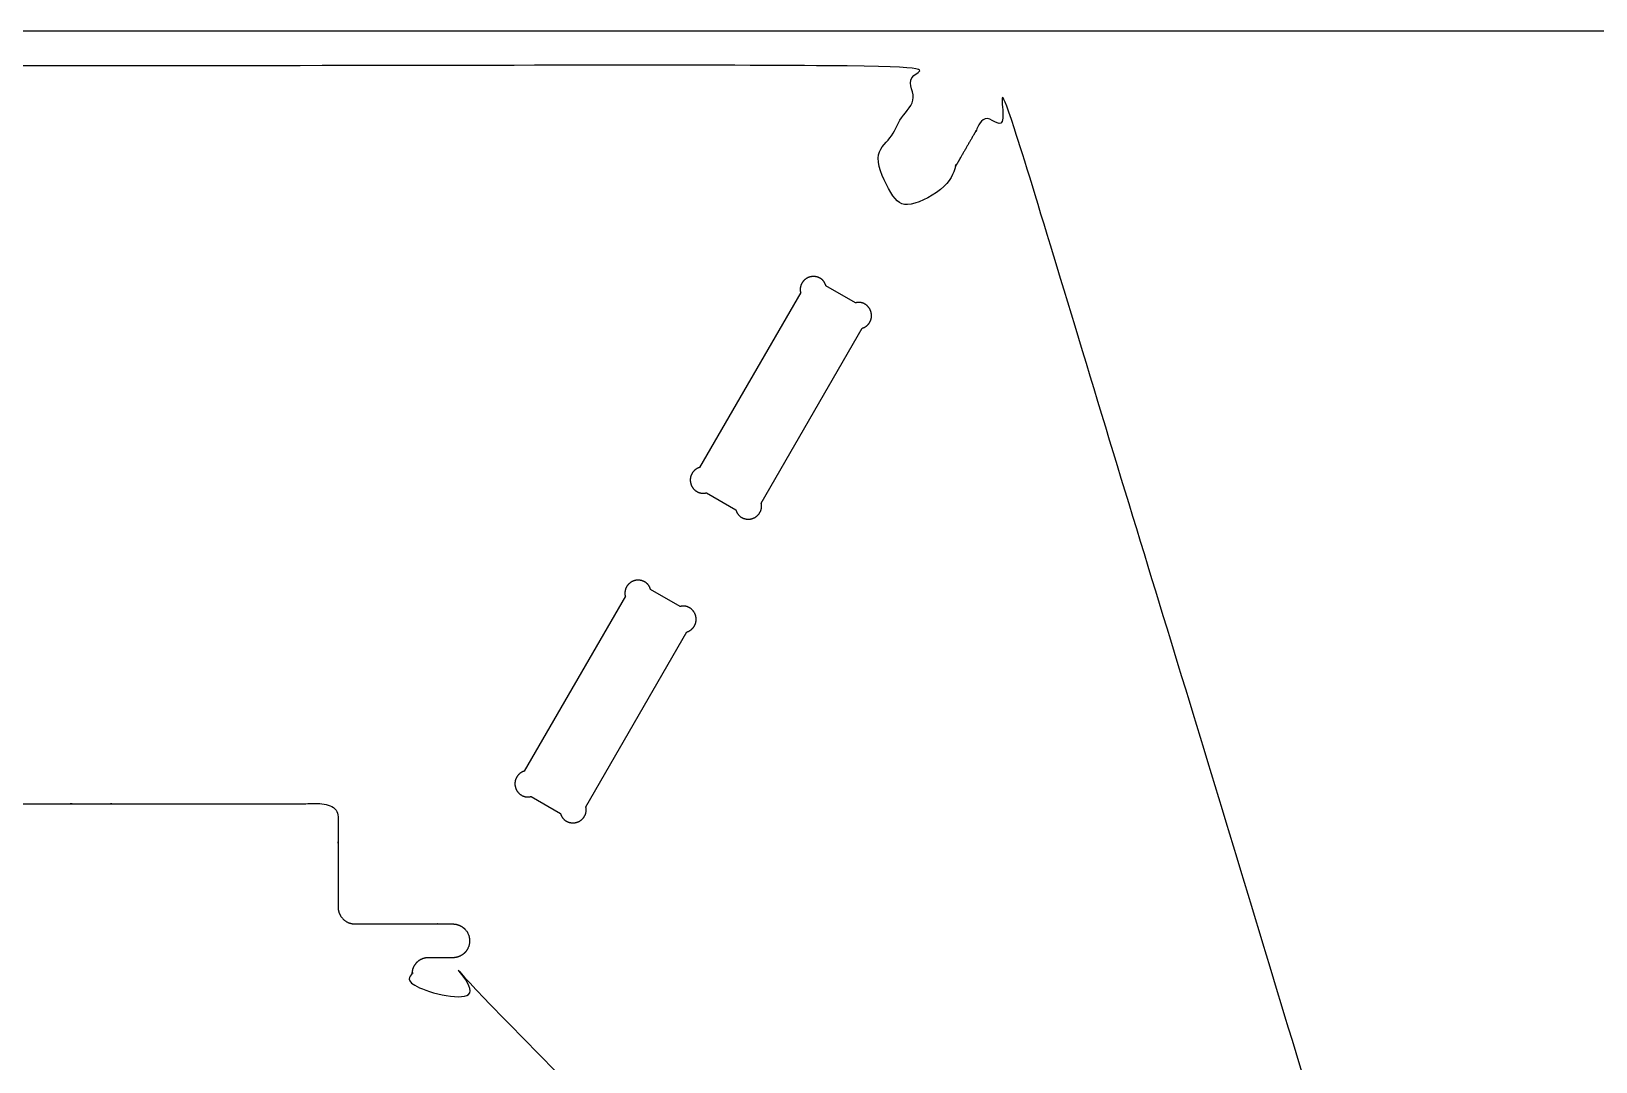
# Model space of a CAD drawing. Header units: millimetres. Extents: x 0 to 2438, y 0 to 1220.
# Drawn here: x 1238.5 to 1701.3, y 915.2 to 1220 of the extents above; entities that cross this region are included whole.
import ezdxf

# ---------------------------------------------------------------- set-up
doc = ezdxf.new("R2010")
doc.units = ezdxf.units.MM
doc.header["$MEASUREMENT"] = 0
for name, color, linetype in [('Profile - inside', 30, 'Continuous'), ('Profile - outside', 7, 'Continuous'), ('Stock Perimeter', 1, 'Continuous')]:
    doc.layers.add(name, color=color, linetype=linetype)

msp = doc.modelspace()

# ---------------------------------------------------------------- linework, layer by layer
at = {"layer": 'Profile - inside'}
for points in [[(1484.28, 1132.22), (1484.3, 1132.22), (1484.32, 1132.22), (1484.34, 1132.22), (1484.37, 1132.23), (1484.39, 1132.23), (1484.42, 1132.23), (1484.44, 1132.24), (1484.46, 1132.24), (1484.51, 1132.25), (1484.56, 1132.27), (1484.61, 1132.28), (1484.66, 1132.3), (1484.71, 1132.32), (1484.76, 1132.34), (1484.81, 1132.36), (1484.86, 1132.38), (1484.92, 1132.41), (1484.97, 1132.43), (1485.02, 1132.46), (1485.07, 1132.49), (1485.15, 1132.54), (1485.22, 1132.58), (1485.3, 1132.63), (1485.37, 1132.68), (1485.45, 1132.73), (1485.52, 1132.79), (1485.59, 1132.85), (1485.66, 1132.91), (1485.73, 1132.97), (1485.8, 1133.03), (1485.87, 1133.1), (1485.93, 1133.16), (1486, 1133.23), (1486.06, 1133.3), (1486.13, 1133.38), (1486.19, 1133.45), (1486.25, 1133.53), (1486.31, 1133.61), (1486.36, 1133.69), (1486.42, 1133.77), (1486.47, 1133.86), (1486.52, 1133.94), (1486.57, 1134.03), (1486.62, 1134.12), (1486.66, 1134.21), (1486.7, 1134.3), (1486.74, 1134.4), (1486.78, 1134.49), (1486.82, 1134.59), (1486.85, 1134.68), (1486.88, 1134.78), (1486.91, 1134.88), (1486.93, 1134.98), (1486.95, 1135.07), (1486.97, 1135.17), (1486.99, 1135.27), (1487, 1135.37), (1487.02, 1135.47), (1487.03, 1135.58), (1487.03, 1135.68), (1487.04, 1135.78), (1487.04, 1135.88), (1487.04, 1135.98), (1487.04, 1136.08), (1487.03, 1136.17), (1487.02, 1136.27), (1487.01, 1136.37), (1487, 1136.47), (1486.98, 1136.56), (1486.96, 1136.66), (1486.94, 1136.75), (1486.92, 1136.85), (1486.9, 1136.94), (1486.87, 1137.03), (1486.84, 1137.12), (1486.81, 1137.21), (1486.78, 1137.29), (1486.75, 1137.38), (1486.71, 1137.46), (1486.68, 1137.54), (1486.64, 1137.63), (1486.6, 1137.7), (1486.56, 1137.78), (1486.51, 1137.86), (1486.44, 1137.98), (1486.4, 1138.04), (1486.36, 1138.1), (1486.32, 1138.16), (1486.28, 1138.22), (1486.23, 1138.28), (1486.19, 1138.34), (1486.14, 1138.4), (1486.09, 1138.46), (1486.04, 1138.52), (1485.99, 1138.57), (1485.94, 1138.63), (1485.88, 1138.69), (1485.83, 1138.74), (1485.77, 1138.79), (1485.71, 1138.85), (1485.66, 1138.9), (1485.6, 1138.95), (1485.54, 1139), (1485.47, 1139.05), (1485.41, 1139.09), (1485.35, 1139.14), (1485.28, 1139.19), (1485.21, 1139.23), (1485.15, 1139.27), (1485.08, 1139.31), (1485.01, 1139.35), (1484.94, 1139.39), (1484.87, 1139.43), (1484.79, 1139.46), (1484.72, 1139.49), (1484.65, 1139.53), (1484.57, 1139.56), (1484.5, 1139.58), (1484.42, 1139.61), (1484.35, 1139.64), (1484.27, 1139.66), (1484.19, 1139.68), (1484.12, 1139.7), (1484.04, 1139.72), (1483.96, 1139.74), (1483.88, 1139.75), (1483.8, 1139.77), (1483.73, 1139.78), (1483.65, 1139.79), (1483.57, 1139.79), (1483.49, 1139.8), (1483.41, 1139.8), (1483.33, 1139.81), (1483.26, 1139.81), (1483.18, 1139.81), (1483.1, 1139.8), (1483.02, 1139.8), (1482.95, 1139.79), (1482.87, 1139.78), (1482.8, 1139.77), (1482.72, 1139.76), (1482.65, 1139.75), (1482.57, 1139.74), (1482.5, 1139.72), (1482.43, 1139.7), (1482.36, 1139.69), (1482.28, 1139.66), (1473.54, 1144.72), (1473.52, 1144.79), (1473.5, 1144.86), (1473.48, 1144.93), (1473.46, 1145), (1473.43, 1145.07), (1473.41, 1145.14), (1473.38, 1145.21), (1473.35, 1145.28), (1473.32, 1145.35), (1473.28, 1145.42), (1473.25, 1145.49), (1473.21, 1145.56), (1473.18, 1145.63), (1473.14, 1145.69), (1473.1, 1145.76), (1473.05, 1145.83), (1473.01, 1145.89), (1472.96, 1145.96), (1472.92, 1146.02), (1472.87, 1146.08), (1472.82, 1146.14), (1472.76, 1146.2), (1472.71, 1146.26), (1472.66, 1146.32), (1472.6, 1146.38), (1472.54, 1146.43), (1472.48, 1146.49), (1472.42, 1146.54), (1472.36, 1146.59), (1472.3, 1146.64), (1472.24, 1146.69), (1472.17, 1146.74), (1472.11, 1146.78), (1472.04, 1146.83), (1471.98, 1146.87), (1471.91, 1146.91), (1471.84, 1146.96), (1471.77, 1146.99), (1471.7, 1147.03), (1471.63, 1147.07), (1471.56, 1147.1), (1471.48, 1147.13), (1471.41, 1147.17), (1471.34, 1147.2), (1471.27, 1147.22), (1471.19, 1147.25), (1471.12, 1147.27), (1471.04, 1147.3), (1470.97, 1147.32), (1470.9, 1147.34), (1470.82, 1147.36), (1470.75, 1147.38), (1470.67, 1147.39), (1470.6, 1147.41), (1470.52, 1147.42), (1470.45, 1147.43), (1470.37, 1147.44), (1470.3, 1147.45), (1470.23, 1147.46), (1470.15, 1147.46), (1470.08, 1147.47), (1470.01, 1147.47), (1469.86, 1147.47), (1469.78, 1147.47), (1469.69, 1147.47), (1469.6, 1147.46), (1469.51, 1147.46), (1469.42, 1147.45), (1469.33, 1147.44), (1469.24, 1147.42), (1469.15, 1147.41), (1469.06, 1147.39), (1468.97, 1147.37), (1468.87, 1147.35), (1468.78, 1147.32), (1468.69, 1147.29), (1468.6, 1147.26), (1468.51, 1147.23), (1468.42, 1147.2), (1468.33, 1147.16), (1468.24, 1147.12), (1468.15, 1147.08), (1468.06, 1147.03), (1467.97, 1146.99), (1467.88, 1146.94), (1467.8, 1146.89), (1467.71, 1146.83), (1467.63, 1146.78), (1467.55, 1146.72), (1467.47, 1146.66), (1467.39, 1146.59), (1467.31, 1146.53), (1467.23, 1146.46), (1467.16, 1146.39), (1467.09, 1146.32), (1467.01, 1146.25), (1466.95, 1146.18), (1466.88, 1146.1), (1466.81, 1146.02), (1466.75, 1145.94), (1466.69, 1145.86), (1466.63, 1145.78), (1466.58, 1145.69), (1466.52, 1145.61), (1466.47, 1145.52), (1466.42, 1145.44), (1466.37, 1145.35), (1466.33, 1145.26), (1466.29, 1145.17), (1466.25, 1145.08), (1466.21, 1144.99), (1466.18, 1144.9), (1466.14, 1144.81), (1466.11, 1144.72), (1466.09, 1144.63), (1466.06, 1144.53), (1466.04, 1144.44), (1466.02, 1144.35), (1466, 1144.26), (1465.98, 1144.17), (1465.97, 1144.08), (1465.96, 1143.99), (1465.95, 1143.9), (1465.94, 1143.81), (1465.94, 1143.72), (1465.94, 1143.63), (1465.93, 1143.54), (1465.93, 1143.48), (1465.94, 1143.42), (1465.94, 1143.37), (1465.94, 1143.31), (1465.95, 1143.25), (1465.96, 1143.2), (1465.96, 1143.14), (1465.97, 1143.09), (1465.98, 1143.04), (1465.99, 1142.99), (1466.01, 1142.94), (1466.02, 1142.89), (1466.03, 1142.87), (1466.04, 1142.85), (1466.04, 1142.83), (1466.05, 1142.8), (1466.06, 1142.78), (1466.07, 1142.76), (1466.08, 1142.74), (1466.09, 1142.72), (1436.19, 1090.94), (1436.16, 1090.93), (1436.14, 1090.93), (1436.12, 1090.93), (1436.09, 1090.93), (1436.07, 1090.92), (1436.05, 1090.92), (1436.02, 1090.91), (1436, 1090.91), (1435.95, 1090.9), (1435.91, 1090.88), (1435.86, 1090.87), (1435.81, 1090.85), (1435.76, 1090.83), (1435.71, 1090.81), (1435.66, 1090.79), (1435.6, 1090.77), (1435.55, 1090.74), (1435.5, 1090.71), (1435.45, 1090.69), (1435.4, 1090.66), (1435.32, 1090.61), (1435.25, 1090.57), (1435.17, 1090.52), (1435.1, 1090.47), (1435.02, 1090.41), (1434.95, 1090.36), (1434.88, 1090.3), (1434.81, 1090.24), (1434.74, 1090.18), (1434.67, 1090.12), (1434.6, 1090.05), (1434.54, 1089.98), (1434.47, 1089.92), (1434.41, 1089.84), (1434.34, 1089.77), (1434.28, 1089.69), (1434.22, 1089.62), (1434.16, 1089.54), (1434.11, 1089.46), (1434.05, 1089.37), (1434, 1089.29), (1433.95, 1089.2), (1433.9, 1089.12), (1433.85, 1089.03), (1433.81, 1088.94), (1433.77, 1088.84), (1433.73, 1088.75), (1433.69, 1088.66), (1433.66, 1088.56), (1433.62, 1088.47), (1433.59, 1088.37), (1433.57, 1088.27), (1433.54, 1088.17), (1433.52, 1088.07), (1433.5, 1087.97), (1433.48, 1087.87), (1433.47, 1087.77), (1433.45, 1087.67), (1433.44, 1087.57), (1433.44, 1087.47), (1433.43, 1087.37), (1433.43, 1087.27), (1433.43, 1087.17), (1433.44, 1087.07), (1433.44, 1086.97), (1433.45, 1086.87), (1433.46, 1086.78), (1433.47, 1086.68), (1433.49, 1086.58), (1433.51, 1086.49), (1433.53, 1086.39), (1433.55, 1086.3), (1433.57, 1086.21), (1433.6, 1086.12), (1433.63, 1086.03), (1433.66, 1085.94), (1433.69, 1085.85), (1433.72, 1085.77), (1433.76, 1085.69), (1433.8, 1085.6), (1433.83, 1085.52), (1433.87, 1085.44), (1433.92, 1085.37), (1433.96, 1085.29), (1434.03, 1085.17), (1434.07, 1085.1), (1434.11, 1085.04), (1434.15, 1084.98), (1434.2, 1084.92), (1434.24, 1084.86), (1434.29, 1084.8), (1434.33, 1084.75), (1434.38, 1084.69), (1434.43, 1084.63), (1434.48, 1084.57), (1434.53, 1084.52), (1434.59, 1084.46), (1434.64, 1084.41), (1434.7, 1084.35), (1434.76, 1084.3), (1434.82, 1084.25), (1434.88, 1084.2), (1434.94, 1084.15), (1435, 1084.1), (1435.06, 1084.05), (1435.13, 1084.01), (1435.19, 1083.96), (1435.26, 1083.92), (1435.33, 1083.88), (1435.39, 1083.84), (1435.46, 1083.8), (1435.53, 1083.76), (1435.61, 1083.72), (1435.68, 1083.69), (1435.75, 1083.65), (1435.82, 1083.62), (1435.9, 1083.59), (1435.97, 1083.56), (1436.05, 1083.54), (1436.12, 1083.51), (1436.2, 1083.49), (1436.28, 1083.47), (1436.36, 1083.45), (1436.43, 1083.43), (1436.51, 1083.41), (1436.59, 1083.4), (1436.67, 1083.38), (1436.75, 1083.37), (1436.82, 1083.36), (1436.9, 1083.36), (1436.98, 1083.35), (1437.06, 1083.35), (1437.14, 1083.34), (1437.21, 1083.34), (1437.29, 1083.34), (1437.37, 1083.35), (1437.45, 1083.35), (1437.52, 1083.36), (1437.6, 1083.36), (1437.67, 1083.37), (1437.75, 1083.38), (1437.82, 1083.4), (1437.9, 1083.41), (1437.97, 1083.43), (1438.04, 1083.44), (1438.11, 1083.46), (1438.19, 1083.48), (1446.93, 1078.43), (1446.95, 1078.36), (1446.97, 1078.29), (1446.99, 1078.22), (1447.01, 1078.15), (1447.03, 1078.08), (1447.06, 1078.01), (1447.09, 1077.94), (1447.12, 1077.87), (1447.15, 1077.8), (1447.18, 1077.73), (1447.22, 1077.66), (1447.25, 1077.59), (1447.29, 1077.52), (1447.33, 1077.45), (1447.37, 1077.39), (1447.41, 1077.32), (1447.46, 1077.26), (1447.5, 1077.19), (1447.55, 1077.13), (1447.6, 1077.07), (1447.65, 1077.01), (1447.7, 1076.95), (1447.76, 1076.89), (1447.81, 1076.83), (1447.87, 1076.77), (1447.92, 1076.72), (1447.98, 1076.66), (1448.04, 1076.61), (1448.1, 1076.56), (1448.17, 1076.51), (1448.23, 1076.46), (1448.29, 1076.41), (1448.36, 1076.36), (1448.43, 1076.32), (1448.49, 1076.27), (1448.56, 1076.23), (1448.63, 1076.19), (1448.7, 1076.15), (1448.77, 1076.12), (1448.84, 1076.08), (1448.91, 1076.05), (1448.98, 1076.01), (1449.06, 1075.98), (1449.13, 1075.95), (1449.2, 1075.92), (1449.28, 1075.9), (1449.35, 1075.87), (1449.43, 1075.85), (1449.5, 1075.83), (1449.58, 1075.81), (1449.65, 1075.79), (1449.72, 1075.77), (1449.8, 1075.75), (1449.87, 1075.74), (1449.95, 1075.73), (1450.02, 1075.72), (1450.1, 1075.71), (1450.17, 1075.7), (1450.24, 1075.69), (1450.32, 1075.68), (1450.39, 1075.68), (1450.46, 1075.68), (1450.61, 1075.67), (1450.69, 1075.68), (1450.78, 1075.68), (1450.87, 1075.68), (1450.96, 1075.69), (1451.05, 1075.7), (1451.14, 1075.71), (1451.23, 1075.72), (1451.32, 1075.74), (1451.41, 1075.76), (1451.51, 1075.78), (1451.6, 1075.8), (1451.69, 1075.83), (1451.78, 1075.85), (1451.87, 1075.88), (1451.96, 1075.92), (1452.05, 1075.95), (1452.14, 1075.99), (1452.23, 1076.03), (1452.32, 1076.07), (1452.41, 1076.11), (1452.5, 1076.16), (1452.59, 1076.21), (1452.67, 1076.26), (1452.76, 1076.31), (1452.84, 1076.37), (1452.92, 1076.43), (1453, 1076.49), (1453.08, 1076.55), (1453.16, 1076.62), (1453.24, 1076.69), (1453.31, 1076.75), (1453.39, 1076.83), (1453.46, 1076.9), (1453.53, 1076.97), (1453.59, 1077.05), (1453.66, 1077.13), (1453.72, 1077.21), (1453.78, 1077.29), (1453.84, 1077.37), (1453.9, 1077.45), (1453.95, 1077.54), (1454, 1077.62), (1454.05, 1077.71), (1454.1, 1077.8), (1454.14, 1077.89), (1454.18, 1077.98), (1454.22, 1078.07), (1454.26, 1078.16), (1454.29, 1078.25), (1454.33, 1078.34), (1454.36, 1078.43), (1454.38, 1078.52), (1454.41, 1078.61), (1454.43, 1078.71), (1454.45, 1078.8), (1454.47, 1078.89), (1454.49, 1078.98), (1454.5, 1079.07), (1454.51, 1079.16), (1454.52, 1079.25), (1454.53, 1079.34), (1454.53, 1079.43), (1454.53, 1079.52), (1454.54, 1079.6), (1454.54, 1079.66), (1454.53, 1079.72), (1454.53, 1079.78), (1454.53, 1079.84), (1454.52, 1079.9), (1454.51, 1079.95), (1454.51, 1080.01), (1454.5, 1080.06), (1454.49, 1080.11), (1454.47, 1080.16), (1454.46, 1080.21), (1454.45, 1080.24), (1454.45, 1080.26), (1454.44, 1080.28), (1454.43, 1080.31), (1454.42, 1080.33), (1454.41, 1080.35), (1454.4, 1080.37), (1454.39, 1080.39), (1454.38, 1080.41), (1454.37, 1080.43), (1484.28, 1132.22)], [(1432.41, 1042.38), (1432.43, 1042.38), (1432.45, 1042.39), (1432.48, 1042.39), (1432.5, 1042.39), (1432.52, 1042.4), (1432.55, 1042.4), (1432.57, 1042.4), (1432.59, 1042.41), (1432.64, 1042.42), (1432.69, 1042.43), (1432.74, 1042.45), (1432.79, 1042.46), (1432.84, 1042.48), (1432.89, 1042.5), (1432.94, 1042.52), (1433, 1042.55), (1433.05, 1042.57), (1433.1, 1042.6), (1433.15, 1042.63), (1433.21, 1042.66), (1433.28, 1042.7), (1433.36, 1042.75), (1433.43, 1042.8), (1433.5, 1042.85), (1433.58, 1042.9), (1433.65, 1042.96), (1433.72, 1043.01), (1433.79, 1043.07), (1433.86, 1043.13), (1433.93, 1043.2), (1434, 1043.26), (1434.07, 1043.33), (1434.13, 1043.4), (1434.2, 1043.47), (1434.26, 1043.54), (1434.32, 1043.62), (1434.38, 1043.7), (1434.44, 1043.78), (1434.49, 1043.86), (1434.55, 1043.94), (1434.6, 1044.02), (1434.65, 1044.11), (1434.7, 1044.2), (1434.75, 1044.29), (1434.79, 1044.38), (1434.83, 1044.47), (1434.87, 1044.56), (1434.91, 1044.66), (1434.95, 1044.75), (1434.98, 1044.85), (1435.01, 1044.95), (1435.04, 1045.04), (1435.06, 1045.14), (1435.08, 1045.24), (1435.1, 1045.34), (1435.12, 1045.44), (1435.14, 1045.54), (1435.15, 1045.64), (1435.16, 1045.74), (1435.16, 1045.84), (1435.17, 1045.94), (1435.17, 1046.04), (1435.17, 1046.14), (1435.17, 1046.24), (1435.16, 1046.34), (1435.15, 1046.44), (1435.14, 1046.54), (1435.13, 1046.63), (1435.11, 1046.73), (1435.1, 1046.83), (1435.08, 1046.92), (1435.05, 1047.01), (1435.03, 1047.1), (1435, 1047.19), (1434.98, 1047.28), (1434.95, 1047.37), (1434.91, 1047.46), (1434.88, 1047.54), (1434.84, 1047.63), (1434.81, 1047.71), (1434.77, 1047.79), (1434.73, 1047.87), (1434.69, 1047.95), (1434.65, 1048.02), (1434.57, 1048.15), (1434.53, 1048.21), (1434.49, 1048.27), (1434.45, 1048.33), (1434.41, 1048.39), (1434.36, 1048.45), (1434.32, 1048.51), (1434.27, 1048.57), (1434.22, 1048.63), (1434.17, 1048.68), (1434.12, 1048.74), (1434.07, 1048.8), (1434.01, 1048.85), (1433.96, 1048.91), (1433.9, 1048.96), (1433.85, 1049.01), (1433.79, 1049.06), (1433.73, 1049.12), (1433.67, 1049.16), (1433.6, 1049.21), (1433.54, 1049.26), (1433.48, 1049.31), (1433.41, 1049.35), (1433.34, 1049.4), (1433.28, 1049.44), (1433.21, 1049.48), (1433.14, 1049.52), (1433.07, 1049.56), (1433, 1049.59), (1432.92, 1049.63), (1432.85, 1049.66), (1432.78, 1049.69), (1432.7, 1049.72), (1432.63, 1049.75), (1432.55, 1049.78), (1432.48, 1049.8), (1432.4, 1049.83), (1432.32, 1049.85), (1432.25, 1049.87), (1432.17, 1049.89), (1432.09, 1049.9), (1432.01, 1049.92), (1431.94, 1049.93), (1431.86, 1049.94), (1431.78, 1049.95), (1431.7, 1049.96), (1431.62, 1049.97), (1431.54, 1049.97), (1431.47, 1049.97), (1431.39, 1049.97), (1431.31, 1049.97), (1431.23, 1049.97), (1431.16, 1049.96), (1431.08, 1049.96), (1431, 1049.95), (1430.93, 1049.94), (1430.85, 1049.93), (1430.78, 1049.92), (1430.7, 1049.9), (1430.63, 1049.89), (1430.56, 1049.87), (1430.49, 1049.85), (1430.42, 1049.83), (1421.67, 1054.88), (1421.65, 1054.95), (1421.63, 1055.03), (1421.61, 1055.1), (1421.59, 1055.17), (1421.56, 1055.24), (1421.54, 1055.31), (1421.51, 1055.38), (1421.48, 1055.45), (1421.45, 1055.52), (1421.42, 1055.59), (1421.38, 1055.66), (1421.34, 1055.73), (1421.31, 1055.79), (1421.27, 1055.86), (1421.23, 1055.93), (1421.18, 1055.99), (1421.14, 1056.06), (1421.09, 1056.12), (1421.05, 1056.18), (1421, 1056.25), (1420.95, 1056.31), (1420.9, 1056.37), (1420.84, 1056.43), (1420.79, 1056.49), (1420.73, 1056.54), (1420.67, 1056.6), (1420.62, 1056.65), (1420.56, 1056.71), (1420.5, 1056.76), (1420.43, 1056.81), (1420.37, 1056.86), (1420.31, 1056.9), (1420.24, 1056.95), (1420.17, 1057), (1420.11, 1057.04), (1420.04, 1057.08), (1419.97, 1057.12), (1419.9, 1057.16), (1419.83, 1057.2), (1419.76, 1057.23), (1419.69, 1057.27), (1419.62, 1057.3), (1419.54, 1057.33), (1419.47, 1057.36), (1419.4, 1057.39), (1419.32, 1057.42), (1419.25, 1057.44), (1419.18, 1057.46), (1419.1, 1057.49), (1419.03, 1057.51), (1418.95, 1057.53), (1418.88, 1057.54), (1418.8, 1057.56), (1418.73, 1057.57), (1418.65, 1057.59), (1418.58, 1057.6), (1418.51, 1057.61), (1418.43, 1057.62), (1418.36, 1057.62), (1418.28, 1057.63), (1418.21, 1057.63), (1418.14, 1057.64), (1418, 1057.64), (1417.91, 1057.64), (1417.82, 1057.64), (1417.73, 1057.63), (1417.64, 1057.62), (1417.55, 1057.61), (1417.46, 1057.6), (1417.37, 1057.59), (1417.28, 1057.57), (1417.19, 1057.56), (1417.1, 1057.54), (1417.01, 1057.51), (1416.91, 1057.49), (1416.82, 1057.46), (1416.73, 1057.43), (1416.64, 1057.4), (1416.55, 1057.36), (1416.46, 1057.33), (1416.37, 1057.29), (1416.28, 1057.25), (1416.19, 1057.2), (1416.1, 1057.15), (1416.02, 1057.1), (1415.93, 1057.05), (1415.85, 1057), (1415.76, 1056.94), (1415.68, 1056.88), (1415.6, 1056.82), (1415.52, 1056.76), (1415.44, 1056.7), (1415.36, 1056.63), (1415.29, 1056.56), (1415.22, 1056.49), (1415.15, 1056.42), (1415.08, 1056.34), (1415.01, 1056.27), (1414.95, 1056.19), (1414.88, 1056.11), (1414.82, 1056.03), (1414.76, 1055.94), (1414.71, 1055.86), (1414.65, 1055.78), (1414.6, 1055.69), (1414.55, 1055.6), (1414.51, 1055.52), (1414.46, 1055.43), (1414.42, 1055.34), (1414.38, 1055.25), (1414.34, 1055.16), (1414.31, 1055.07), (1414.27, 1054.98), (1414.25, 1054.88), (1414.22, 1054.79), (1414.19, 1054.7), (1414.17, 1054.61), (1414.15, 1054.52), (1414.13, 1054.43), (1414.12, 1054.33), (1414.1, 1054.24), (1414.09, 1054.15), (1414.08, 1054.06), (1414.07, 1053.97), (1414.07, 1053.89), (1414.07, 1053.8), (1414.07, 1053.71), (1414.07, 1053.65), (1414.07, 1053.59), (1414.07, 1053.53), (1414.07, 1053.48), (1414.08, 1053.42), (1414.09, 1053.36), (1414.09, 1053.31), (1414.1, 1053.26), (1414.11, 1053.21), (1414.12, 1053.16), (1414.14, 1053.11), (1414.15, 1053.06), (1414.16, 1053.04), (1414.17, 1053.01), (1414.18, 1052.99), (1414.18, 1052.97), (1414.19, 1052.95), (1414.2, 1052.93), (1414.21, 1052.91), (1414.22, 1052.89), (1384.32, 1001.1), (1384.3, 1001.1), (1384.27, 1001.1), (1384.25, 1001.1), (1384.23, 1001.09), (1384.2, 1001.09), (1384.18, 1001.08), (1384.16, 1001.08), (1384.13, 1001.07), (1384.08, 1001.06), (1384.04, 1001.05), (1383.99, 1001.03), (1383.94, 1001.02), (1383.89, 1001), (1383.84, 1000.98), (1383.79, 1000.96), (1383.74, 1000.93), (1383.68, 1000.91), (1383.63, 1000.88), (1383.58, 1000.85), (1383.53, 1000.82), (1383.45, 1000.78), (1383.38, 1000.73), (1383.3, 1000.68), (1383.23, 1000.63), (1383.16, 1000.58), (1383.08, 1000.52), (1383.01, 1000.47), (1382.94, 1000.41), (1382.87, 1000.35), (1382.8, 1000.28), (1382.73, 1000.22), (1382.67, 1000.15), (1382.6, 1000.08), (1382.54, 1000.01), (1382.47, 999.94), (1382.41, 999.86), (1382.35, 999.78), (1382.29, 999.7), (1382.24, 999.62), (1382.18, 999.54), (1382.13, 999.46), (1382.08, 999.37), (1382.03, 999.28), (1381.99, 999.19), (1381.94, 999.1), (1381.9, 999.01), (1381.86, 998.92), (1381.82, 998.82), (1381.79, 998.73), (1381.75, 998.63), (1381.72, 998.53), (1381.7, 998.44), (1381.67, 998.34), (1381.65, 998.24), (1381.63, 998.14), (1381.61, 998.04), (1381.6, 997.94), (1381.59, 997.84), (1381.58, 997.74), (1381.57, 997.64), (1381.56, 997.54), (1381.56, 997.44), (1381.56, 997.34), (1381.57, 997.24), (1381.57, 997.14), (1381.58, 997.04), (1381.59, 996.94), (1381.61, 996.85), (1381.62, 996.75), (1381.64, 996.65), (1381.66, 996.56), (1381.68, 996.47), (1381.7, 996.38), (1381.73, 996.29), (1381.76, 996.2), (1381.79, 996.11), (1381.82, 996.02), (1381.85, 995.94), (1381.89, 995.85), (1381.93, 995.77), (1381.97, 995.69), (1382.01, 995.61), (1382.05, 995.53), (1382.09, 995.46), (1382.16, 995.33), (1382.2, 995.27), (1382.24, 995.21), (1382.28, 995.15), (1382.33, 995.09), (1382.37, 995.03), (1382.42, 994.97), (1382.46, 994.91), (1382.51, 994.85), (1382.56, 994.8), (1382.61, 994.74), (1382.67, 994.68), (1382.72, 994.63), (1382.77, 994.57), (1382.83, 994.52), (1382.89, 994.47), (1382.95, 994.42), (1383.01, 994.37), (1383.07, 994.32), (1383.13, 994.27), (1383.19, 994.22), (1383.26, 994.17), (1383.32, 994.13), (1383.39, 994.09), (1383.46, 994.04), (1383.53, 994), (1383.6, 993.96), (1383.67, 993.93), (1383.74, 993.89), (1383.81, 993.85), (1383.88, 993.82), (1383.96, 993.79), (1384.03, 993.76), (1384.1, 993.73), (1384.18, 993.7), (1384.26, 993.68), (1384.33, 993.65), (1384.41, 993.63), (1384.49, 993.61), (1384.56, 993.59), (1384.64, 993.58), (1384.72, 993.56), (1384.8, 993.55), (1384.88, 993.54), (1384.95, 993.53), (1385.03, 993.52), (1385.11, 993.52), (1385.19, 993.51), (1385.27, 993.51), (1385.35, 993.51), (1385.42, 993.51), (1385.5, 993.51), (1385.58, 993.52), (1385.65, 993.52), (1385.73, 993.53), (1385.81, 993.54), (1385.88, 993.55), (1385.95, 993.56), (1386.03, 993.58), (1386.1, 993.59), (1386.17, 993.61), (1386.25, 993.63), (1386.32, 993.65), (1395.06, 988.6), (1395.08, 988.53), (1395.1, 988.46), (1395.12, 988.39), (1395.14, 988.31), (1395.17, 988.24), (1395.19, 988.17), (1395.22, 988.1), (1395.25, 988.03), (1395.28, 987.96), (1395.31, 987.89), (1395.35, 987.82), (1395.38, 987.76), (1395.42, 987.69), (1395.46, 987.62), (1395.5, 987.55), (1395.55, 987.49), (1395.59, 987.42), (1395.64, 987.36), (1395.68, 987.3), (1395.73, 987.23), (1395.78, 987.17), (1395.83, 987.11), (1395.89, 987.05), (1395.94, 987), (1396, 986.94), (1396.06, 986.88), (1396.11, 986.83), (1396.17, 986.78), (1396.24, 986.72), (1396.3, 986.67), (1396.36, 986.62), (1396.43, 986.58), (1396.49, 986.53), (1396.56, 986.48), (1396.62, 986.44), (1396.69, 986.4), (1396.76, 986.36), (1396.83, 986.32), (1396.9, 986.28), (1396.97, 986.25), (1397.04, 986.21), (1397.12, 986.18), (1397.19, 986.15), (1397.26, 986.12), (1397.34, 986.09), (1397.41, 986.06), (1397.48, 986.04), (1397.56, 986.01), (1397.63, 985.99), (1397.71, 985.97), (1397.78, 985.95), (1397.86, 985.94), (1397.93, 985.92), (1398.01, 985.91), (1398.08, 985.89), (1398.15, 985.88), (1398.23, 985.87), (1398.3, 985.86), (1398.38, 985.86), (1398.45, 985.85), (1398.52, 985.85), (1398.59, 985.84), (1398.74, 985.84), (1398.83, 985.84), (1398.91, 985.84), (1399, 985.85), (1399.09, 985.86), (1399.18, 985.87), (1399.27, 985.88), (1399.36, 985.89), (1399.45, 985.91), (1399.55, 985.92), (1399.64, 985.94), (1399.73, 985.97), (1399.82, 985.99), (1399.91, 986.02), (1400, 986.05), (1400.09, 986.08), (1400.18, 986.12), (1400.28, 986.15), (1400.37, 986.19), (1400.45, 986.24), (1400.54, 986.28), (1400.63, 986.33), (1400.72, 986.38), (1400.8, 986.43), (1400.89, 986.48), (1400.97, 986.54), (1401.05, 986.6), (1401.14, 986.66), (1401.22, 986.72), (1401.29, 986.78), (1401.37, 986.85), (1401.44, 986.92), (1401.52, 986.99), (1401.59, 987.06), (1401.66, 987.14), (1401.72, 987.22), (1401.79, 987.29), (1401.85, 987.37), (1401.91, 987.45), (1401.97, 987.54), (1402.03, 987.62), (1402.08, 987.7), (1402.13, 987.79), (1402.18, 987.88), (1402.23, 987.97), (1402.27, 988.05), (1402.31, 988.14), (1402.35, 988.23), (1402.39, 988.32), (1402.43, 988.41), (1402.46, 988.51), (1402.49, 988.6), (1402.52, 988.69), (1402.54, 988.78), (1402.56, 988.87), (1402.58, 988.96), (1402.6, 989.06), (1402.62, 989.15), (1402.63, 989.24), (1402.64, 989.33), (1402.65, 989.42), (1402.66, 989.51), (1402.66, 989.59), (1402.67, 989.68), (1402.67, 989.77), (1402.67, 989.83), (1402.66, 989.89), (1402.66, 989.95), (1402.66, 990.01), (1402.65, 990.06), (1402.65, 990.12), (1402.64, 990.17), (1402.63, 990.23), (1402.62, 990.28), (1402.6, 990.33), (1402.59, 990.38), (1402.58, 990.4), (1402.58, 990.43), (1402.57, 990.45), (1402.56, 990.47), (1402.55, 990.49), (1402.54, 990.52), (1402.53, 990.54), (1402.52, 990.56), (1402.51, 990.58), (1402.5, 990.6), (1432.41, 1042.38)]]:
    msp.add_lwpolyline(points, dxfattribs=at)
at = {"layer": 'Profile - outside'}
msp.add_rational_spline([(1355.91, 945.94), (1359.53, 945.94), (1363.16, 945.94), (1368.16, 945.94), (1368.16, 950.94), (1368.16, 955.94), (1363.16, 955.94), (1348.71, 955.94), (1334.25, 955.94), (1329.25, 955.94), (1329.25, 960.94), (1329.25, 963.55), (1329.25, 966.16), (1329.25, 976.84), (1329.25, 987.51), (1329.25, 991.51), (1325.25, 991.51), (1268.42, 991.51), (1211.58, 991.51), (1207.58, 991.51), (1207.58, 987.51), (1207.58, 976.84), (1207.58, 966.16), (1207.58, 963.55), (1207.58, 960.94), (1207.58, 955.94), (1202.58, 955.94), (1188.13, 955.94), (1173.68, 955.94), (1168.68, 955.94), (1168.68, 950.94), (1168.68, 945.94), (1173.68, 945.94), (1177.3, 945.94), (1180.93, 945.94), (1185.74, 945.94), (1185.74, 941.13), (1185.74, 936.31), (1180.93, 936.31), (1175.47, 936.31), (1170, 936.31), (1166.66, 936.31), (1164.31, 933.93), (1032.98, 800.88), (901.65, 667.82), (898.71, 664.83), (894.51, 664.83), (875.5, 664.83), (856.48, 664.83), (856.2, 664.83), (855.91, 664.83), (855.84, 664.83), (855.76, 664.83), (855.69, 664.83), (855.62, 664.83), (855.48, 664.83), (855.33, 664.83), (852.13, 664.83), (850.23, 667.41), (848.33, 669.98), (849.26, 673.04), (928.27, 931.76), (1007.28, 1190.47), (1008.43, 1194.23), (1012.34, 1194.68), (1016.25, 1195.13), (1018.21, 1191.72), (1024.28, 1181.21), (1030.35, 1170.7), (1030.19, 1170.39), (1030.19, 1169.87), (1030.19, 1165.94), (1034.12, 1165.94), (1037.13, 1165.94), (1037.79, 1168.7), (1042.17, 1171.23), (1046.54, 1173.75), (1049.26, 1172.95), (1050.76, 1175.56), (1052.73, 1178.96), (1049.33, 1180.93), (1048.88, 1181.18), (1048.54, 1181.21), (1042.88, 1191), (1037.22, 1200.8), (1035.49, 1203.8), (1037.22, 1206.8), (1038.95, 1209.8), (1042.41, 1209.8), (1268.42, 1209.8), (1494.42, 1209.8), (1497.89, 1209.8), (1499.62, 1206.8), (1501.35, 1203.8), (1499.62, 1200.8), (1493.96, 1191), (1488.3, 1181.21), (1487.95, 1181.18), (1487.51, 1180.93), (1484.11, 1178.96), (1486.07, 1175.56), (1487.58, 1172.95), (1490.3, 1173.75), (1494.67, 1171.23), (1499.04, 1168.7), (1499.71, 1165.94), (1502.72, 1165.94), (1506.65, 1165.94), (1506.65, 1169.87), (1506.65, 1170.39), (1506.49, 1170.7), (1512.55, 1181.21), (1518.62, 1191.72), (1520.59, 1195.13), (1524.5, 1194.68), (1528.41, 1194.23), (1529.56, 1190.47), (1608.57, 931.76), (1687.58, 673.04), (1688.51, 669.98), (1686.61, 667.41), (1684.7, 664.83), (1681.5, 664.83), (1681.36, 664.83), (1681.22, 664.83), (1681.14, 664.83), (1681.07, 664.83), (1681, 664.83), (1680.93, 664.83), (1680.64, 664.83), (1680.35, 664.83), (1661.34, 664.83), (1642.32, 664.83), (1638.13, 664.83), (1635.19, 667.82), (1503.86, 800.88), (1372.53, 933.93), (1370.18, 936.31), (1366.83, 936.31), (1361.37, 936.31), (1355.91, 936.31), (1351.09, 936.31), (1351.09, 941.13), (1351.09, 945.94), (1355.91, 945.94)], [1, 1, 1, 0.707106781187, 1, 0.707106781187, 1, 1, 1, 0.707106781187, 1, 1, 1, 1, 1, 0.707106781187, 1, 1, 1, 0.707106781187, 1, 1, 1, 1, 1, 0.707106781187, 1, 1, 1, 0.707106781187, 1, 0.707106781187, 1, 1, 1, 0.707106781187, 1, 0.707106781187, 1, 1, 1, 0.922623405743, 1, 1, 1, 0.922623405744, 1, 1, 1, 1, 1, 1, 1, 1, 1, 1, 1, 0.893028324836, 1.00000005101, 0.893028426852, 0.999999795968, 0.999999795968, 0.999999795968, 0.836257488342, 0.999999795968, 0.836257488342, 0.999999795968, 0.999999795968, 0.999999795968, 1.03656542106, 1.09309028058, 0.772931549849, 1.09309028058, 0.829468812395, 0.999984902503, 0.999984902503, 0.999984902503, 0.829784424883, 1.09330564632, 0.773083836422, 1.09330564632, 1.03716330291, 1.00070708942, 1.00070708942, 1.00070708942, 0.866624896364, 1.00070708942, 0.866624896364, 1.00070708942, 1.00070708942, 1.00070708942, 0.866624896364, 1.00070708942, 0.866624896364, 1.00070708942, 1.00070708942, 1.00070708942, 1.03716330291, 1.09330564632, 0.773083836422, 1.09330564632, 0.829784424883, 0.999984902503, 0.999984902503, 0.999984902503, 0.829468812395, 1.09309028058, 0.772931549849, 1.09309028058, 1.03656542106, 0.999999795968, 0.999999795968, 0.999999795968, 0.836257488342, 0.999999795968, 0.836257488342, 0.999999795968, 0.999999795968, 0.999999795968, 0.893028284742, 0.999999948992, 0.893028233733, 0.999999897984, 0.999999897984, 0.999999897984, 0.999999897984, 0.999999897984, 0.999999897984, 0.999999897984, 0.999999897984, 0.999999897984, 0.999999897984, 0.999999897984, 0.922623311622, 0.999999897984, 0.999999897984, 0.999999897984, 0.922623311621, 0.999999897984, 0.999999897984, 0.999999897984, 0.707106709051, 0.999999897984, 0.707106709051, 0.999999897984], degree=2, knots=[560.191106, 560.191106, 560.191106, 560.400704, 560.400704, 568.254685, 568.254685, 576.108667, 576.108667, 605.015782, 605.015782, 612.869764, 612.869764, 618.090818, 618.090818, 639.440867, 639.440867, 645.724052, 645.724052, 759.392809, 759.392809, 765.675994, 765.675994, 787.026042, 787.026042, 792.247097, 792.247097, 800.101078, 800.101078, 829.008193, 829.008193, 836.862175, 836.862175, 844.716157, 844.716157, 844.925754, 844.925754, 852.487322, 852.487322, 860.048889, 860.048889, 860.479088, 860.479088, 866.814585, 866.814585, 881.535447, 881.535447, 889.474226, 889.474226, 890.971535, 890.971535, 891.545856, 891.545856, 891.68942, 891.68942, 891.832984, 891.832984, 892.120113, 892.120113, 892.353496, 892.353496, 892.586879, 892.586879, 913.878373, 913.878373, 920.84286, 920.84286, 927.807348, 927.807348, 952.076418, 952.076418, 952.310825, 952.310825, 953.638487, 953.638487, 954.731742, 954.731742, 964.828094, 964.828094, 965.921348, 965.921348, 967.24901, 967.24901, 967.483418, 967.483418, 990.114462, 990.114462, 996.397956, 996.397956, 1002.68145, 1002.68145, 1020.526228, 1020.526228, 1026.809722, 1026.809722, 1033.093216, 1033.093216, 1055.724261, 1055.724261, 1055.958668, 1055.958668, 1057.28633, 1057.28633, 1058.379584, 1058.379584, 1068.475937, 1068.475937, 1069.569191, 1069.569191, 1070.896853, 1070.896853, 1071.131261, 1071.131261, 1095.400331, 1095.400331, 1102.364818, 1102.364818, 1109.329305, 1109.329305, 1130.6208, 1130.6208, 1130.854183, 1130.854183, 1131.087566, 1131.087566, 1131.374694, 1131.374694, 1131.518258, 1131.518258, 1131.661823, 1131.661823, 1132.236143, 1132.236143, 1133.733453, 1133.733453, 1141.672232, 1141.672232, 1156.393093, 1156.393093, 1162.728591, 1162.728591, 1163.15879, 1163.15879, 1170.720357, 1170.720357, 1178.281924, 1178.281924, 1178.281924], dxfattribs=at)
at = {"layer": 'Stock Perimeter'}
msp.add_lwpolyline([(0, 0), (2438, 0), (2438, 1220), (0, 1220), (0, 0)], dxfattribs=at)

doc.saveas('drawing.dxf')
